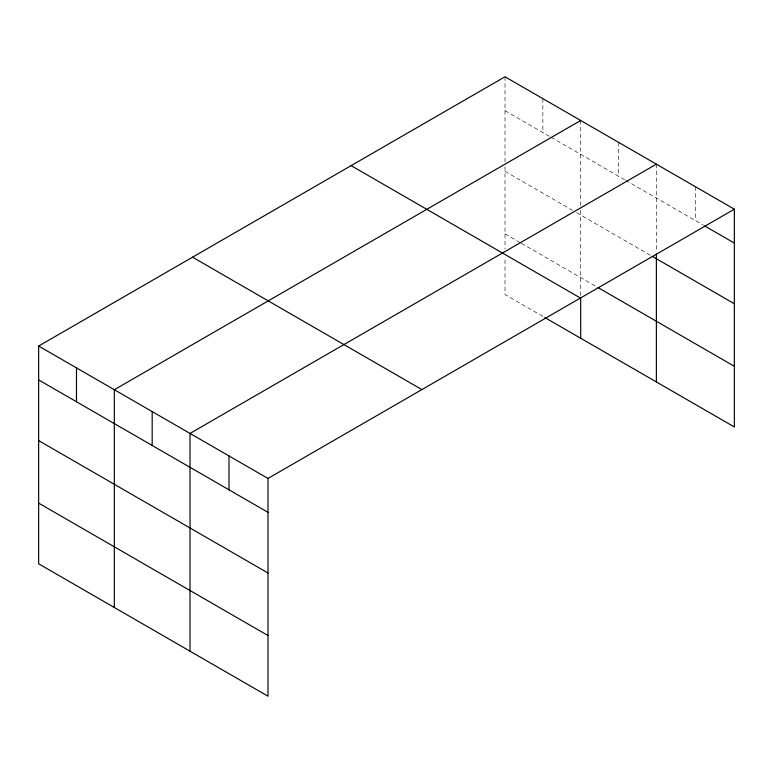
<?xml version="1.0" encoding="UTF-8"?>
<svg xmlns="http://www.w3.org/2000/svg" width="773" height="773" viewBox="0 0 773 773"><rect width="100%" height="100%" fill="white"/><g stroke="black" fill="none" stroke-linecap="round" stroke-linejoin="round"><path stroke-width="0.58" stroke-dasharray="3.87 2.9" d="M505.011 76.788L505.011 162.011M505.011 110.665L550.009 136.647M551.033 137.236L624.671 179.751M625.695 180.341L703.575 225.301M505.011 171.345L572.513 210.324M576.6 212.681L650.238 255.196M505.011 233.871L520.355 242.732M521.379 243.321L597.056 287.015M542.859 316.399L505.011 294.552L505.011 257.216M695.362 186.679L695.362 220.566M656.374 164.176L656.374 251.737M618.535 142.329L618.535 176.205M580.697 120.482L580.697 205.705M580.697 210.372L580.697 296.233M542.859 98.635L542.859 132.512M505.011 166.678L505.011 249.041"/><path stroke-width="1.16" d="M734.35 209.193L267.989 478.448L267.989 696.212L38.65 563.807L38.65 346.043L505.011 76.788L734.35 209.193L734.35 426.957L544.897 317.587M580.697 120.482L114.327 389.737L114.327 607.501M656.374 164.176L190.013 433.431L190.013 651.195M704.599 225.89L734.35 243.07M652.286 256.375L734.35 303.75M598.08 287.604L734.35 366.276M351.116 165.635L580.446 298.049M192.554 257.187L421.884 389.592M38.65 346.043L267.989 478.448M38.65 379.92L267.989 512.325M38.65 440.6L267.989 573.006M38.65 503.126L267.989 635.532M656.374 254.066L656.374 381.939M580.697 297.402L580.697 338.245M229.001 455.935L229.001 489.811M152.175 411.584L152.175 445.461M76.488 367.89L76.488 401.767"/></g></svg>
